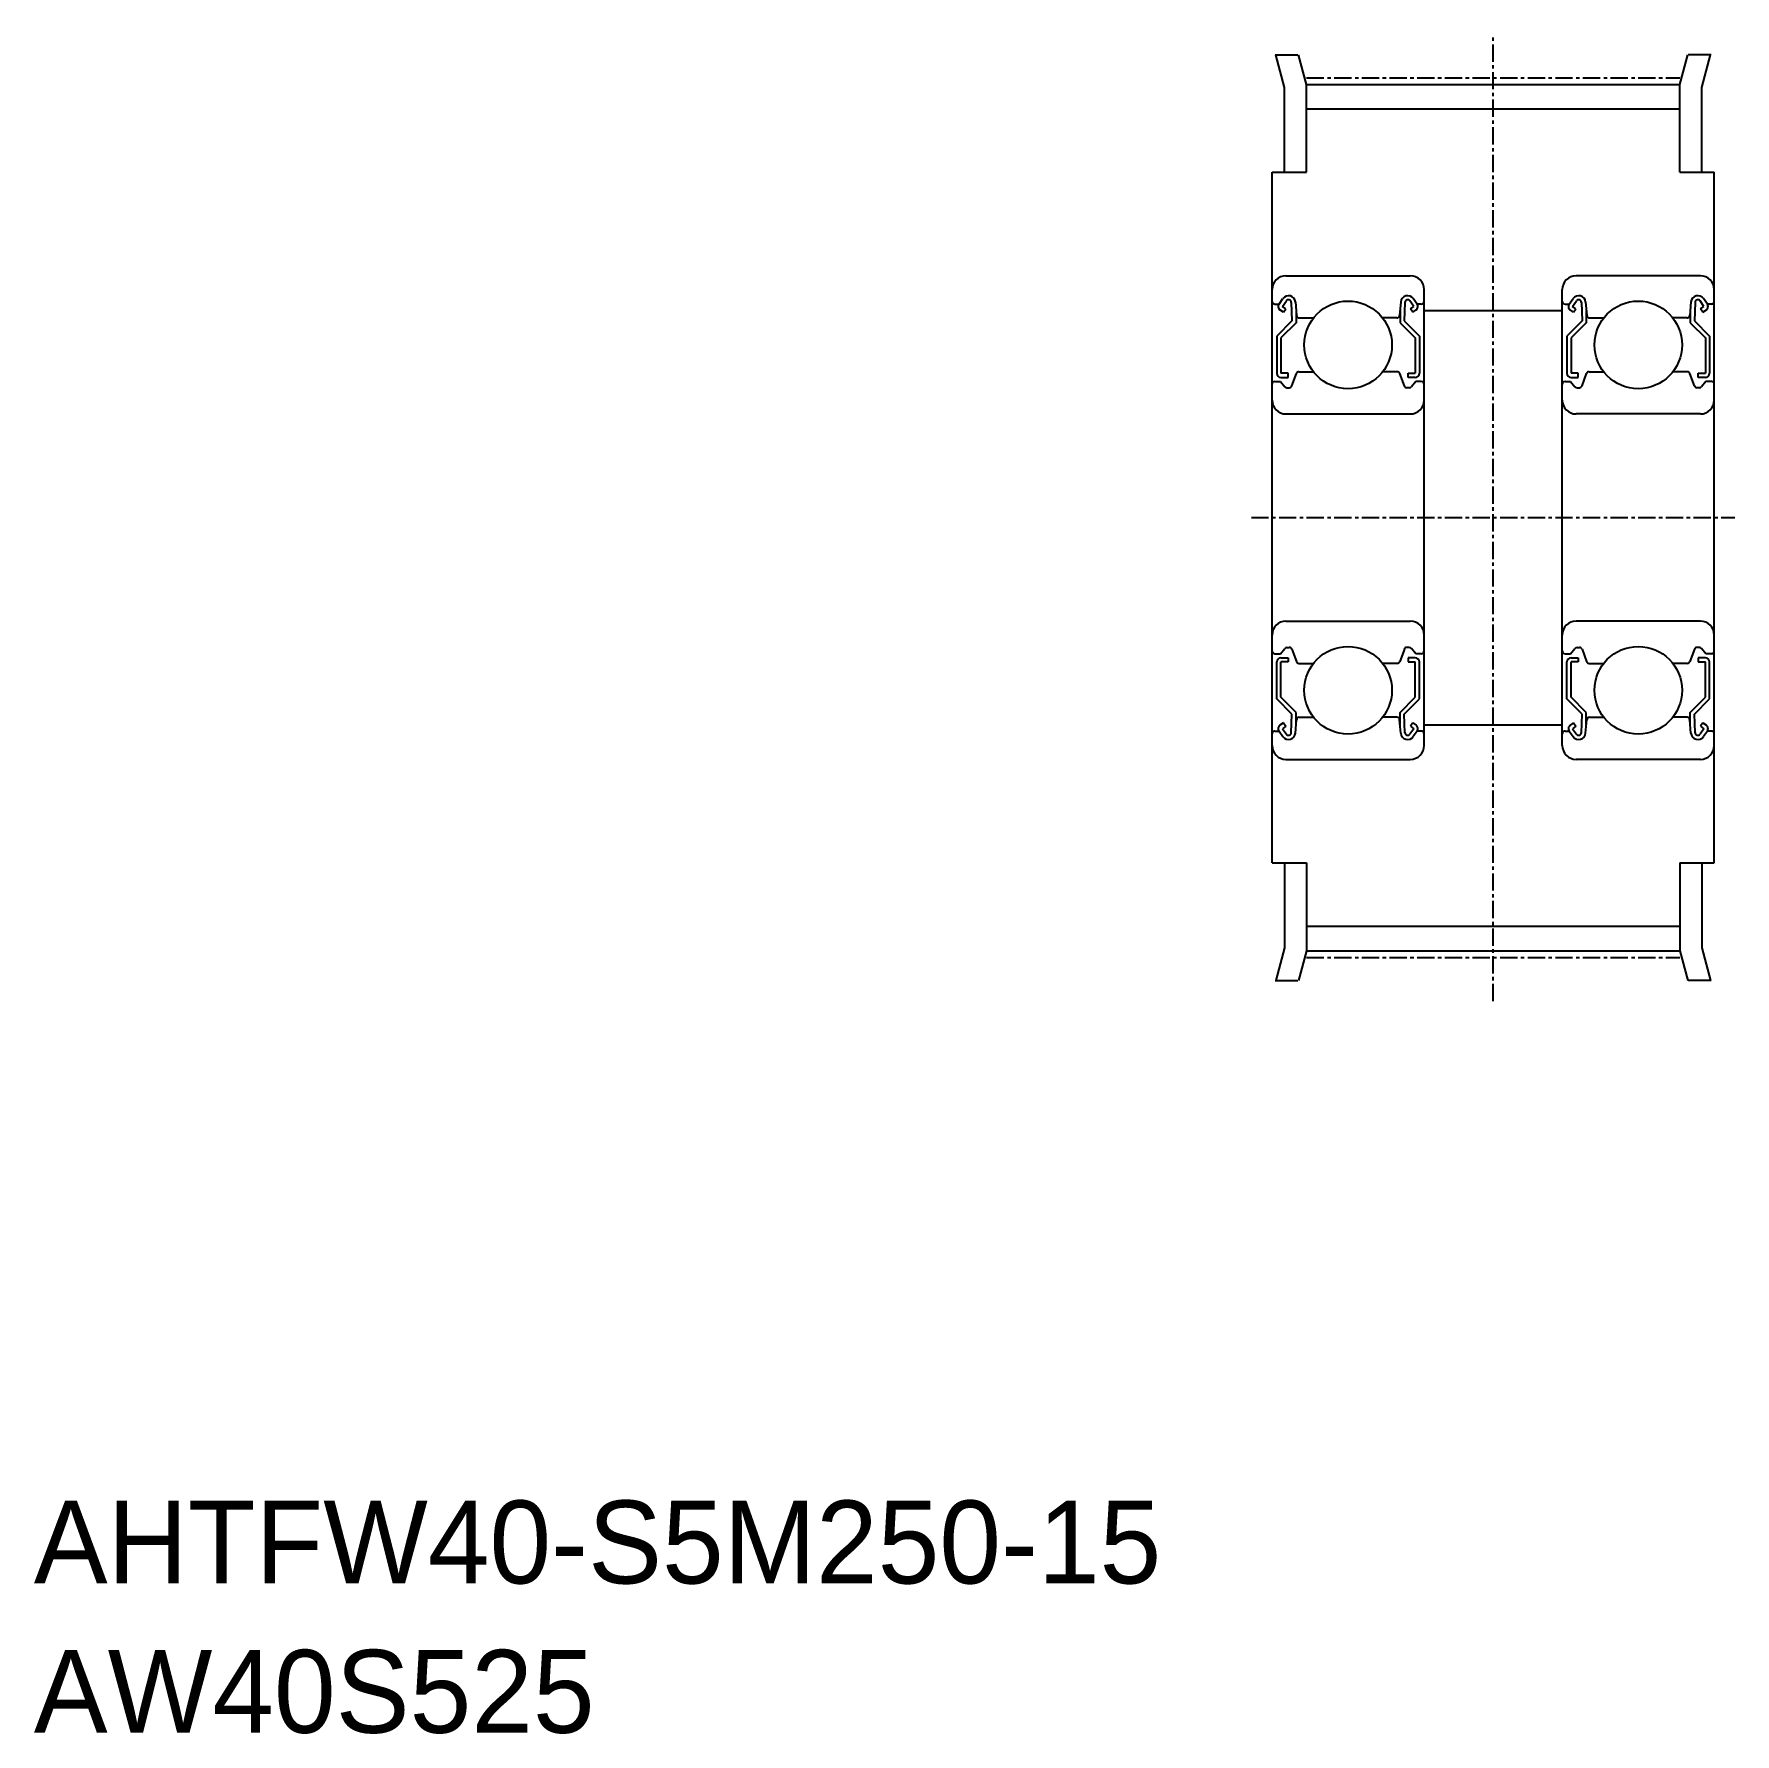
# Model space of a CAD drawing. Extents: x -286 to -163, y -61 to 62.
import ezdxf

# ---------------------------------------------------------------- set-up
doc = ezdxf.new("R2010")
doc.units = 0
doc.linetypes.add('CENTER', pattern=[2, 1.25, -0.25, 0.25, -0.25])
doc.layers.get('0').update_dxf_attribs({"linetype": 'CONTINUOUS'})
doc.layers.add('CENTER', color=1, linetype='CENTER')

msp = doc.modelspace()

# ---------------------------------------------------------------- linework, layer by layer
at = {"color": 7, "linetype": 'CONTINUOUS'}
for p, q in [((-196.15, 60.65), (-194.5, 60.65)), ((-195.47, 58.29), (-196.1, 60.65)), ((-193.87, 58.5), (-194.45, 60.65)), ((-166.87, 58.5), (-166.29, 60.65)), ((-164.59, 60.65), (-166.25, 60.65)), ((-165.27, 58.29), (-164.64, 60.65)), ((-195.47, 52.15), (-195.47, 58.29)), ((-193.87, 52.15), (-193.87, 58.5)), ((-193.87, 58.5), (-166.87, 58.5)), ((-166.87, 52.15), (-166.87, 58.5)), ((-165.27, 52.15), (-165.27, 58.29)), ((-193.87, 56.73), (-166.87, 56.73)), ((-196.37, 52.15), (-193.87, 52.15)), ((-196.37, 2.15), (-196.37, 52.15)), ((-166.87, 52.15), (-164.37, 52.15)), ((-164.37, 2.15), (-164.37, 52.15)), ((-195.37, 44.65), (-186.37, 44.65)), ((-165.37, 44.65), (-174.37, 44.65)), ((-196.37, 10.65), (-196.37, 43.65)), ((-185.37, 10.65), (-185.37, 43.65)), ((-175.37, 10.65), (-175.37, 43.65)), ((-164.37, 10.65), (-164.37, 43.65)), ((-196.17, 42.6), (-195.87, 42.6)), ((-195.87, 42.6), (-195.59, 43)), ((-195.55, 42.01), (-195.8, 42.18)), ((-195.62, 42.43), (-195.34, 42.83)), ((-195.38, 42.26), (-195.62, 42.43)), ((-195.55, 42.01), (-195.38, 42.26)), ((-194.98, 42.72), (-194.93, 41.38)), ((-194.68, 42.76), (-194.6, 41.78)), ((-194.63, 42.12), (-194.63, 41.25)), ((-187.06, 42.76), (-187.14, 41.78)), ((-187.11, 42.12), (-187.11, 41.25)), ((-186.76, 42.72), (-186.81, 41.38)), ((-186.12, 42.43), (-186.4, 42.83)), ((-186.36, 42.26), (-186.12, 42.43)), ((-186.19, 42.01), (-186.36, 42.26)), ((-186.19, 42.01), (-185.94, 42.18)), ((-185.87, 42.6), (-186.15, 43)), ((-185.57, 42.6), (-185.87, 42.6)), ((-185.37, 42.15), (-175.37, 42.15)), ((-175.17, 42.6), (-174.87, 42.6)), ((-174.87, 42.6), (-174.59, 43)), ((-174.55, 42.01), (-174.8, 42.18)), ((-174.62, 42.43), (-174.34, 42.83)), ((-174.38, 42.26), (-174.62, 42.43)), ((-174.55, 42.01), (-174.38, 42.26)), ((-173.98, 42.72), (-173.93, 41.38)), ((-173.68, 42.76), (-173.6, 41.78)), ((-173.63, 42.12), (-173.63, 41.25)), ((-166.06, 42.76), (-166.14, 41.78)), ((-166.11, 42.12), (-166.11, 41.25)), ((-165.76, 42.72), (-165.81, 41.38)), ((-165.12, 42.43), (-165.4, 42.83)), ((-165.36, 42.26), (-165.12, 42.43)), ((-165.19, 42.01), (-165.36, 42.26)), ((-165.19, 42.01), (-164.94, 42.18)), ((-164.87, 42.6), (-165.15, 43)), ((-164.57, 42.6), (-164.87, 42.6)), ((-194.93, 41.38), (-196.03, 40.28)), ((-194.63, 41.25), (-195.73, 40.15)), ((-194.4, 41.6), (-193.38, 41.6)), ((-187.34, 41.6), (-188.37, 41.6)), ((-187.11, 41.25), (-186.01, 40.15)), ((-186.81, 41.38), (-185.71, 40.28)), ((-173.93, 41.38), (-175.03, 40.28)), ((-173.63, 41.25), (-174.73, 40.15)), ((-173.4, 41.6), (-172.38, 41.6)), ((-166.34, 41.6), (-167.37, 41.6)), ((-166.11, 41.25), (-165.01, 40.15)), ((-165.81, 41.38), (-164.71, 40.28)), ((-196.03, 40.28), (-196.03, 37.6)), ((-195.73, 40.15), (-195.73, 37.6)), ((-186.01, 40.15), (-186.01, 37.6)), ((-185.71, 40.28), (-185.71, 37.6)), ((-175.03, 40.28), (-175.03, 37.6)), ((-174.73, 40.15), (-174.73, 37.6)), ((-165.01, 40.15), (-165.01, 37.6)), ((-164.71, 40.28), (-164.71, 37.6)), ((-196.17, 37), (-195.77, 37)), ((-195.77, 37), (-195.45, 36.62)), ((-195.21, 37.6), (-195.73, 37.6)), ((-195.73, 37.3), (-195.21, 37.3)), ((-195.21, 37.3), (-195.21, 37.6)), ((-194.94, 36.68), (-194.61, 37.57)), ((-194.43, 37.7), (-193.38, 37.7)), ((-187.32, 37.7), (-188.37, 37.7)), ((-186.8, 36.68), (-187.13, 37.57)), ((-186.53, 37.6), (-186.01, 37.6)), ((-186.53, 37.3), (-186.53, 37.6)), ((-186.01, 37.3), (-186.53, 37.3)), ((-185.97, 37), (-186.29, 36.62)), ((-185.57, 37), (-185.97, 37)), ((-175.17, 37), (-174.77, 37)), ((-174.77, 37), (-174.45, 36.62)), ((-174.21, 37.6), (-174.73, 37.6)), ((-174.73, 37.3), (-174.21, 37.3)), ((-174.21, 37.3), (-174.21, 37.6)), ((-173.94, 36.68), (-173.61, 37.57)), ((-173.43, 37.7), (-172.38, 37.7)), ((-166.32, 37.7), (-167.37, 37.7)), ((-165.8, 36.68), (-166.13, 37.57)), ((-165.53, 37.3), (-165.53, 37.6)), ((-165.53, 37.6), (-165.01, 37.6)), ((-165.01, 37.3), (-165.53, 37.3)), ((-164.97, 37), (-165.29, 36.62)), ((-164.57, 37), (-164.97, 37)), ((-195.3, 36.55), (-195.13, 36.55)), ((-186.44, 36.55), (-186.62, 36.55)), ((-174.3, 36.55), (-174.13, 36.55)), ((-165.44, 36.55), (-165.62, 36.55)), ((-195.37, 34.65), (-186.37, 34.65)), ((-165.37, 34.65), (-174.37, 34.65)), ((-196.37, 18.9), (-196.37, 18.9)), ((-195.37, 19.65), (-186.37, 19.65)), ((-165.37, 19.65), (-174.37, 19.65)), ((-164.37, 18.9), (-164.37, 18.9)), ((-196.17, 17.3), (-195.77, 17.3)), ((-195.77, 17.3), (-195.45, 17.68)), ((-195.3, 17.75), (-195.13, 17.75)), ((-194.94, 17.62), (-194.61, 16.73)), ((-186.8, 17.62), (-187.13, 16.73)), ((-186.44, 17.75), (-186.62, 17.75)), ((-185.97, 17.3), (-186.29, 17.68)), ((-185.57, 17.3), (-185.97, 17.3)), ((-175.17, 17.3), (-174.77, 17.3)), ((-174.77, 17.3), (-174.45, 17.68)), ((-174.3, 17.75), (-174.13, 17.75)), ((-173.94, 17.62), (-173.61, 16.73)), ((-165.8, 17.62), (-166.13, 16.73)), ((-165.44, 17.75), (-165.62, 17.75)), ((-164.97, 17.3), (-165.29, 17.68)), ((-164.57, 17.3), (-164.97, 17.3)), ((-196.03, 14.03), (-196.03, 16.7)), ((-195.73, 17), (-195.21, 17)), ((-195.21, 16.7), (-195.73, 16.7)), ((-195.73, 14.15), (-195.73, 16.7)), ((-195.21, 17), (-195.21, 16.7)), ((-194.43, 16.6), (-193.38, 16.6)), ((-187.32, 16.6), (-188.37, 16.6)), ((-186.53, 17), (-186.53, 16.7)), ((-186.01, 17), (-186.53, 17)), ((-186.53, 16.7), (-186.01, 16.7)), ((-186.01, 14.15), (-186.01, 16.7)), ((-185.71, 14.03), (-185.71, 16.7)), ((-175.03, 14.03), (-175.03, 16.7)), ((-174.73, 17), (-174.21, 17)), ((-174.73, 14.15), (-174.73, 16.7)), ((-174.21, 16.7), (-174.73, 16.7)), ((-174.21, 17), (-174.21, 16.7)), ((-173.43, 16.6), (-172.38, 16.6)), ((-166.32, 16.6), (-167.37, 16.6)), ((-165.53, 17), (-165.53, 16.7)), ((-165.01, 17), (-165.53, 17)), ((-165.53, 16.7), (-165.01, 16.7)), ((-165.01, 14.15), (-165.01, 16.7)), ((-164.71, 14.03), (-164.71, 16.7)), ((-194.93, 12.93), (-196.03, 14.03)), ((-194.63, 13.05), (-195.73, 14.15)), ((-187.11, 13.05), (-186.01, 14.15)), ((-186.81, 12.93), (-185.71, 14.03)), ((-173.93, 12.93), (-175.03, 14.03)), ((-173.63, 13.05), (-174.73, 14.15)), ((-166.11, 13.05), (-165.01, 14.15)), ((-165.81, 12.93), (-164.71, 14.03)), ((-194.98, 11.58), (-194.93, 12.93)), ((-194.68, 11.55), (-194.6, 12.52)), ((-194.63, 12.18), (-194.63, 13.05)), ((-194.4, 12.7), (-193.38, 12.7)), ((-187.34, 12.7), (-188.37, 12.7)), ((-187.06, 11.55), (-187.14, 12.52)), ((-187.11, 12.18), (-187.11, 13.05)), ((-186.76, 11.58), (-186.81, 12.93)), ((-173.98, 11.58), (-173.93, 12.93)), ((-173.68, 11.55), (-173.6, 12.52)), ((-173.63, 12.18), (-173.63, 13.05)), ((-173.4, 12.7), (-172.38, 12.7)), ((-166.34, 12.7), (-167.37, 12.7)), ((-166.06, 11.55), (-166.14, 12.52)), ((-166.11, 12.18), (-166.11, 13.05)), ((-165.76, 11.58), (-165.81, 12.93)), ((-196.17, 11.7), (-195.87, 11.7)), ((-195.87, 11.7), (-195.59, 11.3)), ((-195.55, 12.29), (-195.8, 12.12)), ((-195.38, 12.05), (-195.62, 11.87)), ((-195.62, 11.87), (-195.34, 11.47)), ((-195.55, 12.29), (-195.38, 12.05)), ((-186.12, 11.87), (-186.4, 11.47)), ((-186.19, 12.29), (-186.36, 12.05)), ((-186.36, 12.05), (-186.12, 11.87)), ((-186.19, 12.29), (-185.94, 12.12)), ((-185.87, 11.7), (-186.15, 11.3)), ((-185.57, 11.7), (-185.87, 11.7)), ((-185.37, 12.15), (-175.37, 12.15)), ((-175.17, 11.7), (-174.87, 11.7)), ((-174.87, 11.7), (-174.59, 11.3)), ((-174.55, 12.29), (-174.8, 12.12)), ((-174.38, 12.05), (-174.62, 11.87)), ((-174.62, 11.87), (-174.34, 11.47)), ((-174.55, 12.29), (-174.38, 12.05)), ((-165.12, 11.87), (-165.4, 11.47)), ((-165.19, 12.29), (-165.36, 12.05)), ((-165.36, 12.05), (-165.12, 11.87)), ((-165.19, 12.29), (-164.94, 12.12)), ((-164.87, 11.7), (-165.15, 11.3)), ((-164.57, 11.7), (-164.87, 11.7)), ((-195.37, 9.65), (-186.37, 9.65)), ((-165.37, 9.65), (-174.37, 9.65)), ((-196.37, 2.15), (-193.87, 2.15)), ((-195.47, 2.15), (-195.47, -3.99)), ((-193.87, 2.15), (-193.87, -4.2)), ((-166.87, 2.15), (-166.87, -4.2)), ((-166.87, 2.15), (-164.37, 2.15)), ((-165.27, 2.15), (-165.27, -3.99)), ((-193.87, -2.43), (-166.87, -2.43)), ((-195.47, -3.99), (-196.1, -6.35)), ((-193.87, -4.2), (-194.45, -6.35)), ((-193.87, -4.2), (-166.87, -4.2)), ((-166.87, -4.2), (-166.29, -6.35)), ((-165.27, -3.99), (-164.64, -6.35)), ((-196.15, -6.35), (-194.5, -6.35)), ((-164.59, -6.35), (-166.25, -6.35))]:
    msp.add_line(p, q, dxfattribs=at)
for centre in [(-190.87, 39.65), (-169.87, 39.65), (-190.87, 14.65), (-169.87, 14.65)]:
    msp.add_circle(centre, 3.17, dxfattribs=at)
for centre, radius, start, end in [((-195.37, 43.65), 1, 90, 180), ((-186.37, 43.65), 1, 0, 90), ((-174.37, 43.65), 1, 90, 180), ((-165.37, 43.65), 1, 0, 90), ((-195.18, 42.71), 0.5, 5.065, 144.9356), ((-186.56, 42.71), 0.5, 35.0644, 174.935), ((-174.18, 42.71), 0.5, 5.065, 144.9356), ((-165.56, 42.71), 0.5, 35.0644, 174.935), ((-196.17, 42.8), 0.2, 180, 270), ((-195.63, 42.43), 0.3, 144.9356, 235.0377), ((-195.18, 42.72), 0.2, 2.1312, 144.9367), ((-186.56, 42.72), 0.2, 35.0633, 177.8688), ((-186.12, 42.43), 0.3, 304.9623, 35.0644), ((-185.57, 42.8), 0.2, 270, 0), ((-175.17, 42.8), 0.2, 180, 270), ((-174.63, 42.43), 0.3, 144.9356, 235.0377), ((-174.18, 42.72), 0.2, 2.1312, 144.9367), ((-165.56, 42.72), 0.2, 35.0633, 177.8688), ((-165.12, 42.43), 0.3, 304.9623, 35.0644), ((-164.57, 42.8), 0.2, 270, 0), ((-194.4, 41.8), 0.2, 185.065, 270), ((-187.34, 41.8), 0.2, 270, 354.935), ((-173.4, 41.8), 0.2, 185.065, 270), ((-166.34, 41.8), 0.2, 270, 354.935), ((-196.17, 36.8), 0.2, 90, 180), ((-195.73, 37.6), 0.3, 180, 270), ((-194.43, 37.5), 0.2, 90, 159.9703), ((-187.32, 37.5), 0.2, 20.0297, 90), ((-186.01, 37.6), 0.3, 270, 0), ((-185.57, 36.8), 0.2, 0, 90), ((-175.17, 36.8), 0.2, 90, 180), ((-174.73, 37.6), 0.3, 180, 270), ((-173.43, 37.5), 0.2, 90, 159.9703), ((-166.32, 37.5), 0.2, 20.0297, 90), ((-165.01, 37.6), 0.3, 270, 0), ((-164.57, 36.8), 0.2, 0, 90), ((-195.3, 36.75), 0.2, 219.997, 270), ((-195.13, 36.75), 0.2, 270, 339.9703), ((-186.62, 36.75), 0.2, 200.0297, 270), ((-186.44, 36.75), 0.2, 270, 320.003), ((-174.3, 36.75), 0.2, 219.997, 270), ((-174.13, 36.75), 0.2, 270, 339.9703), ((-165.62, 36.75), 0.2, 200.0297, 270), ((-165.44, 36.75), 0.2, 270, 320.003), ((-195.37, 35.65), 1, 180, 270), ((-186.37, 35.65), 1, 270, 0), ((-174.37, 35.65), 1, 180, 270), ((-165.37, 35.65), 1, 270, 0), ((-195.37, 18.65), 1, 90, 180), ((-186.37, 18.65), 1, 360, 90), ((-174.37, 18.65), 1, 90, 180), ((-165.37, 18.65), 1, 0, 90), ((-196.17, 17.5), 0.2, 180, 270), ((-195.3, 17.55), 0.2, 90, 140.003), ((-195.13, 17.55), 0.2, 20.0297, 90), ((-186.62, 17.55), 0.2, 90, 159.9703), ((-186.44, 17.55), 0.2, 39.997, 90), ((-185.57, 17.5), 0.2, 270, 0), ((-175.17, 17.5), 0.2, 180, 270), ((-174.3, 17.55), 0.2, 90, 140.003), ((-174.13, 17.55), 0.2, 20.0297, 90), ((-165.62, 17.55), 0.2, 90, 159.9703), ((-165.44, 17.55), 0.2, 39.997, 90), ((-164.57, 17.5), 0.2, 270, 0), ((-195.73, 16.7), 0.3, 90, 180), ((-194.43, 16.8), 0.2, 200.0297, 270), ((-187.32, 16.8), 0.2, 270, 339.9703), ((-186.01, 16.7), 0.3, 0, 90), ((-174.73, 16.7), 0.3, 90, 180), ((-173.43, 16.8), 0.2, 200.0297, 270), ((-166.32, 16.8), 0.2, 270, 339.9703), ((-165.01, 16.7), 0.3, 0, 90), ((-194.4, 12.5), 0.2, 90, 174.935), ((-187.34, 12.5), 0.2, 5.065, 90), ((-173.4, 12.5), 0.2, 90, 174.935), ((-166.34, 12.5), 0.2, 5.065, 90), ((-196.17, 11.5), 0.2, 90, 180), ((-195.63, 11.87), 0.3, 124.9623, 215.0644), ((-195.18, 11.59), 0.5, 215.0644, 354.935), ((-195.18, 11.59), 0.2, 215.0633, 357.8688), ((-186.56, 11.59), 0.5, 185.065, 324.9356), ((-186.56, 11.59), 0.2, 182.1312, 324.9367), ((-186.12, 11.87), 0.3, 324.9356, 55.0377), ((-185.57, 11.5), 0.2, 0, 90), ((-175.17, 11.5), 0.2, 90, 180), ((-174.63, 11.87), 0.3, 124.9623, 215.0644), ((-174.18, 11.59), 0.5, 215.0644, 354.935), ((-174.18, 11.59), 0.2, 215.0633, 357.8688), ((-165.56, 11.59), 0.5, 185.065, 324.9356), ((-165.56, 11.59), 0.2, 182.1312, 324.9367), ((-165.12, 11.87), 0.3, 324.9356, 55.0377), ((-164.57, 11.5), 0.2, 0, 90), ((-195.37, 10.65), 1, 180, 270), ((-186.37, 10.65), 1, 270, 360), ((-174.37, 10.65), 1, 180, 270), ((-165.37, 10.65), 1, 270, 0)]:
    msp.add_arc(centre, radius, start, end, dxfattribs=at)
at = {"layer": 'CENTER', "color": 1, "linetype": 'CENTER'}
for p, q in [((-180.37, -7.85), (-180.37, 62.15)), ((-193.87, 58.98), (-166.87, 58.98)), ((-197.87, 27.15), (-162.87, 27.15)), ((-193.87, -4.68), (-166.87, -4.68))]:
    msp.add_line(p, q, dxfattribs=at)

# ---------------------------------------------------------------- texts
at = {"color": 7, "linetype": 'CONTINUOUS'}
for s, p in [('AHTFW40-S5M250-15', (-285.99, -50)), ('AW40S525', (-285.99, -60.81))]:
    msp.add_text(s, height=6, dxfattribs=at).set_placement(p)

doc.saveas('drawing.dxf')
